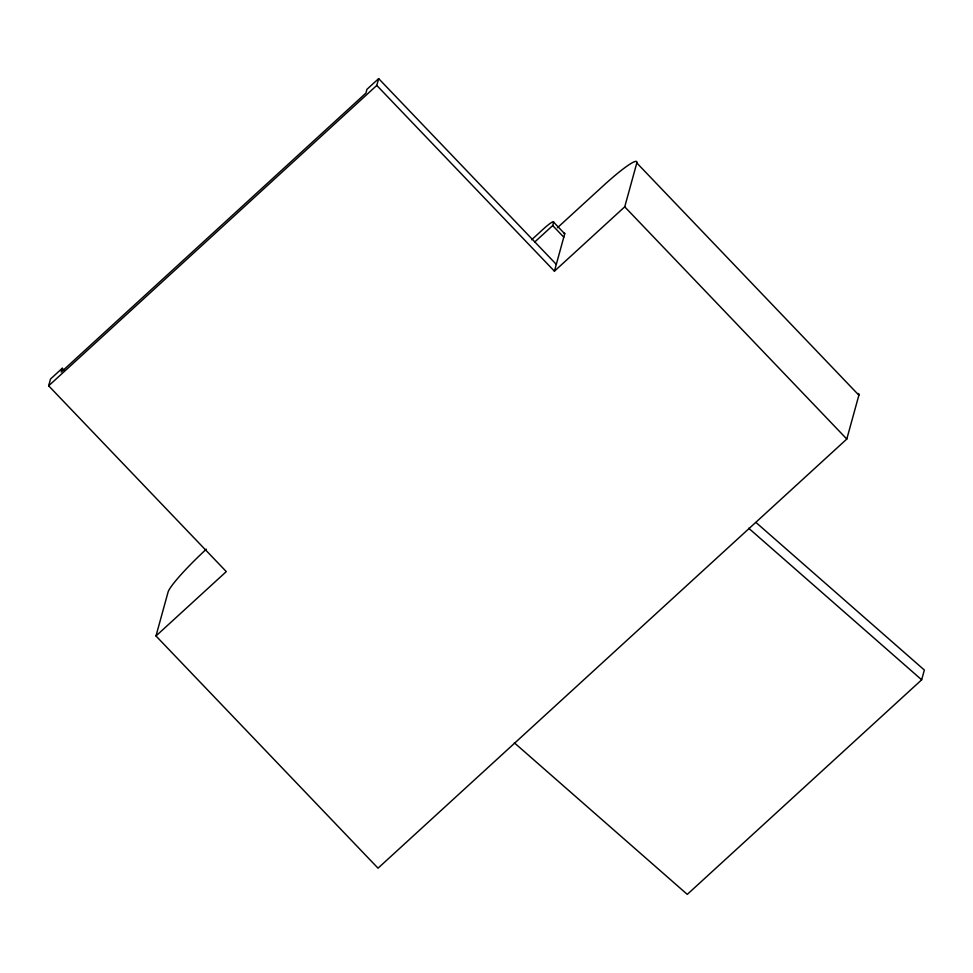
<?xml version="1.0" encoding="UTF-8"?>
<svg xmlns="http://www.w3.org/2000/svg" width="973" height="973" viewBox="0 0 973 973"><rect width="100%" height="100%" fill="white"/><g stroke="black" fill="none" stroke-linecap="round" stroke-linejoin="round"><path stroke-width="1.46" d="M857.991 393.554A50.219 5.729 -43.7 0 1 858.879 395.184L846.802 439.042L378.035 868.184L155.984 635.965L226.295 571.601L48.65 385.819L50.523 379.02L62.248 368.293L64.34 370.482M62.248 368.293L61.202 372.063L365.897 93.116L366.93 89.346L378.655 78.618L556.301 264.388M155.984 635.965L168.061 592.119A50.219 5.729 -43.7 0 1 206.337 549.186M48.65 385.819L376.782 85.417L378.655 78.618M534.785 241.961L552.688 225.578L553.625 222.172L564.729 233.788L554.428 271.187L376.782 85.417M554.428 271.187L624.739 206.823L636.816 162.965L858.879 395.184M514.34 742.813L687.279 894.382L921.662 679.811L924.35 670.032L755.96 522.452M531.647 239.759L542.849 229.494A16.176 1.849 -43.7 0 1 553.625 222.172M557.468 227.706L603.333 185.721A50.219 5.729 -43.7 0 1 636.816 162.965M748.711 528.242L921.662 679.811M624.739 206.823L846.802 439.042M552.688 225.578L563.793 237.181M564.194 233.301A16.176 1.849 -43.7 0 1 564.729 233.788"/></g></svg>
